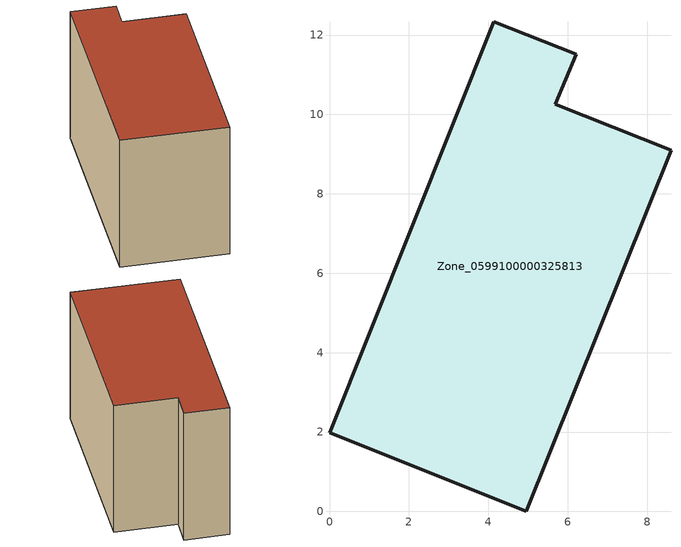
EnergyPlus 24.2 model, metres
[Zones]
Zone_0599100000325813
 floor ground (C_G): 0,1.98 4.14,12.34 6.21,11.51 5.69,10.26 8.6,9.1 4.96,0 z0.36
 wall outside (C_F): 4.14,12.34 0,1.98 4.96,0 8.6,9.1 5.69,10.26 6.21,11.51 4.14,12.34 z0.36:7.64
 roof outside (C_R): 0,1.98 4.96,0 8.6,9.1 5.69,10.26 6.21,11.51 4.14,12.34 z7.64
[BUILDING]
Pand.0599100000325813: North Axis=0; Terrain=City; Loads Convergence Tolerance Value=0.04; Temperature Convergence Tolerance Value=0.4; Solar Distribution=FullExterior; Maximum Number of Warmup Days=25; Minimum Number of Warmup Days=1
[Site:Location]
Rotterdam.The.Hague.AP_ZH_NLD Design_Conditions: Latitude=51.96; Longitude=4.45; Time Zone=1; Elevation=-4.5
[SITE:GROUNDTEMPERATURE:BUILDINGSURFACE]
18, 18, 18, 18, 18, 18, 18, 18, 18, 18, 18, 18
[MATERIAL] Thermal Absorptance=0.9; Solar Absorptance=0.7; Visible Absorptance=0.7
Name | Roughness | Thickness | Conductivity | Density | Specific Heat
G.TC.1975-1991 | MediumSmooth | 0.15 | 0.288461 | 540 | 1210
F.TC.1975-1991 | Rough | 0.3 | 0.230769 | 1920 | 840
R.TC.1975-1991 | MediumRough | 0.2 | 0.153846 | 1500 | 1000
[CONSTRUCTION]
C_G: G.TC.1975-1991
C_F: F.TC.1975-1991
C_R: R.TC.1975-1991
[ZONE]
Zone_0599100000325813: Type=1; Multiplier=1; Ceiling Height=Autocalculate; Volume=Autocalculate; Floor Area=autocalculate; Part of Total Floor Area=Yes
[ZONEINFILTRATION:DESIGNFLOWRATE]
Infil_Zone_0599100000325813: Zone or ZoneList or Space or SpaceList=Zone_0599100000325813; Schedule=AlwaysOn; Design Flow Rate Calculation Method=Flow/Area; Flow Rate per Floor Area=0.003; Constant Term Coefficient=1; Temperature Term Coefficient=0; Velocity Term Coefficient=0; Velocity Squared Term Coefficient=0
[HVACTEMPLATE:ZONE:IDEALLOADSAIRSYSTEM]
Zone_0599100000325813: Maximum Heating Supply Air Temperature=50; Minimum Cooling Supply Air Temperature=13; Maximum Heating Supply Air Humidity Ratio=0.0156; Minimum Cooling Supply Air Humidity Ratio=0.0077; Heating Limit=NoLimit; Cooling Limit=NoLimit; Dehumidification Control Type=ConstantSensibleHeatRatio; Cooling Sensible Heat Ratio=0.7; Dehumidification Setpoint=60; Humidification Control Type=None; Humidification Setpoint=30; Outdoor Air Method=None; Outdoor Air Flow Rate per Person=0.00944; Outdoor Air Flow Rate per Zone Floor Area=0; Outdoor Air Flow Rate per Zone=0; Demand Controlled Ventilation Type=None; Outdoor Air Economizer Type=NoEconomizer; Heat Recovery Type=None; Sensible Heat Recovery Effectiveness=0.7; Latent Heat Recovery Effectiveness=0.65
[ZONECONTROL:THERMOSTAT]
ThermostatControl_Zone_0599100000325813: Zone or ZoneList=Zone_0599100000325813; Control Type Schedule=DualSetpointControlType; Control 1=Thermostat_Zone_0599100000325813; Temperature Difference Between Cutout And Setpoint=0
[THERMOSTATSETPOINT:DUALSETPOINT]
Thermostat_Zone_0599100000325813: Heating Setpoint Temperature Schedule=HeatingSetpoint_Zone_0599100000325813; Cooling Setpoint Temperature Schedule=CoolingSetpoint_Zone_0599100000325813
[SCHEDULE:COMPACT]
HeatingSetpoint_Zone_0599100000325813: Through: 12/31, For: AllDays, Until: 24:00, 21
CoolingSetpoint_Zone_0599100000325813: Through: 12/31, For: AllDays, Until: 24:00, 24
DualSetpointControlType: Through: 12/31, For: AllDays, Until: 24:00, 4
AlwaysOn: Through: 12/31, For: AllDays, Until: 24:00, 1
